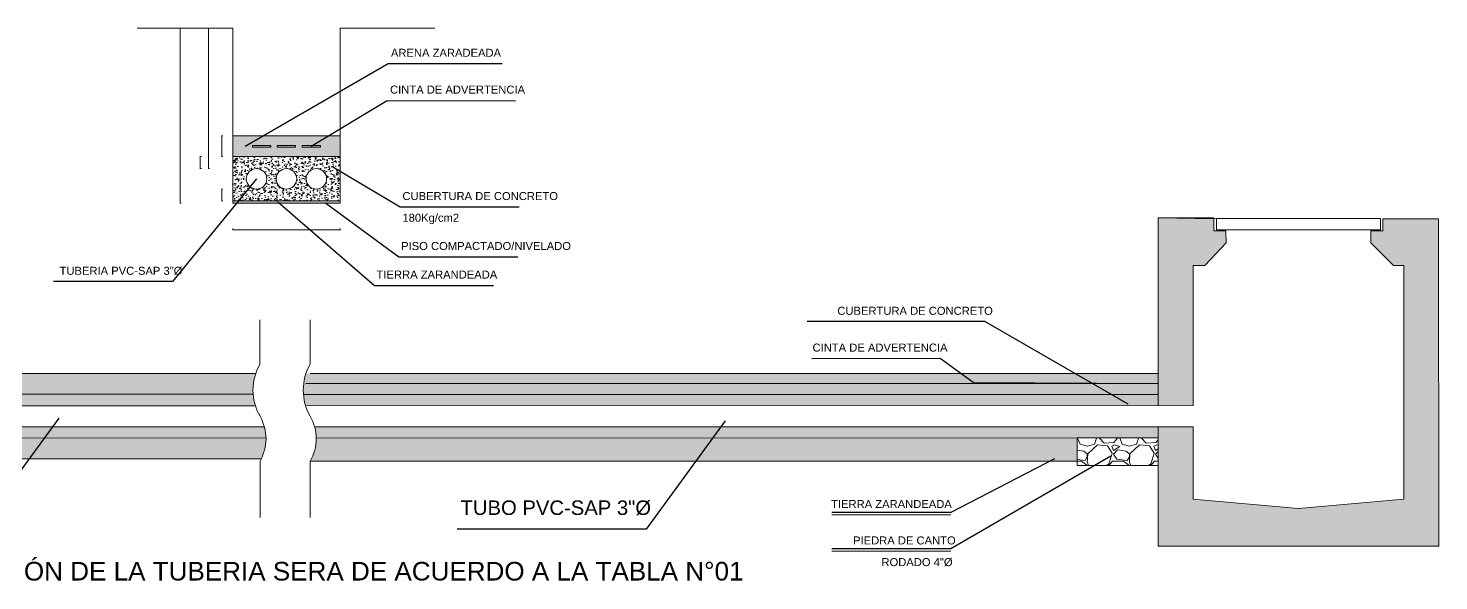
# Model space of a CAD drawing. Header units: inches. Extents: x 1693 to 10990, y 1878 to 5055.
# Drawn here: x 6564 to 7159, y 3204 to 3438 of the extents above; entities that cross this region are included whole.
import ezdxf

# ---------------------------------------------------------------- set-up
doc = ezdxf.new("R2010")
doc.units = ezdxf.units.IN
doc.header["$PDMODE"] = 1
doc.layers.add('.', color=7, linetype='Continuous', lineweight=0)
doc.layers.add('CANALES', color=104, linetype='Continuous', lineweight=15)
doc.styles.get("Standard").update_dxf_attribs({"font": 'arial.ttf'})
doc.styles.add('TITULO', font='swissl.ttf')
doc.dimstyles.new('Cota 100', dxfattribs={"dimtxt": 0.12, "dimasz": 0.1, "dimexe": 0.125, "dimexo": 0.0625, "dimgap": 0.001, "dimtad": 0, "dimzin": 4, "dimdsep": 46, "dimtxsty": 'Standard', "dimblk": 'OBLIQUE', "dimcen": 0.09, "dimdle": 0.125, "dimclrd": 256, "dimclre": 256, "dimclrt": 3, "dimadec": 0, "dimazin": 1, "dimtfac": 1, "dimtmove": 2, "dimatfit": 3, "dimfxl": 0.5, "dimfxlon": 1, "dimtolj": 1, "dimtzin": 0, "dimlwd": -1, "dimlwe": -1, "dimarcsym": 0})
doc.dimstyles.get("Standard").update_dxf_attribs({"dimtxt": 0.18, "dimasz": 0.18, "dimexe": 0.18, "dimexo": 0.0625, "dimgap": 0.09, "dimtad": 0, "dimtih": 1, "dimtoh": 1, "dimdec": 4, "dimzin": 0, "dimdsep": 46, "dimtxsty": 'Standard', "dimcen": 0.09, "dimadec": 0, "dimazin": 0, "dimtfac": 1, "dimtdec": 4, "dimtofl": 0, "dimtmove": 0, "dimatfit": 3, "dimfxl": 1, "dimtolj": 1, "dimtzin": 0, "dimarcsym": 0})
pattern_1 = [(50, (-144447.926, -126008.248), (4.77477813, -0.41773876), [0.49927101, -5.49198109]), (355, (-144447.926, -126008.248), (-0.92367551, 5.00730413), [0.39941681, -4.39360018]), (100.4514447, (-144447.528, -126008.283), (3.8511026, 4.58956517), [0.42431507, -4.6674696]), (46.1842, (-144447.926, -126006.9166), (7.104562, -1.10186433), [0.7489065, -8.23797163]), (96.6355576, (-144447.334, -126007.0085), (6.22199482, 6.48465568), [0.63647286, -7.00121073]), (351.184151, (-144447.926, -126006.917), (6.22199482, 6.48465568), [0.59912435, -6.59037028]), (21, (-144447.2602, -126007.2495), (3.97357848, -2.680212525), [0.49927101, -5.49198109]), (326, (-144447.26, -126007.2495), (1.61973549, 4.82728145), [0.39941681, -4.39358487]), (71.451445, (-144446.929, -126007.473), (5.59331395, 2.14706895), [0.42431507, -4.66746156]), (37.5, (-144447.926, -126008.248), (0.08094751, 2.216056667), [0, -4.340329298, 0, -4.46015434, 0, -4.41022724]), (7.5, (-144447.926, -126008.248), (1.75123991, 2.625577774), [0, -2.542953668, 0, -4.240475096, 0, -1.68087906]), (327.5, (-144449.4104, -126008.248), (3.553619588, -0.150141511), [0, -1.664236694, 0, -5.192418485, 0, -6.889939913]), (317.5, (-144450.076, -126008.248), (3.88223652, 0.666388967), [0, -2.1635077, 0, -3.44829843, 0, -4.89285588])]

# ---------------------------------------------------------------- blocks, each defined once
blk = doc.blocks.new('*D123')
at = {"layer": 'CANALES', "transparency": 16777216}
for p, q in [((6640.68, 3437.53), (6640.06, 3437.53)), ((6640.18, 3437.48), (6640.18, 3408)), ((6640.18, 3378.35), (6640.18, 3407.83)), ((6640.68, 3378.3), (6640.06, 3378.3))]:
    blk.add_line(p, q, dxfattribs=at)
for points in [[(6640.18, 3437.48), (6640.19, 3437.48), (6640.18, 3437.53)], [(6640.18, 3378.35), (6640.19, 3378.35), (6640.18, 3378.3)]]:
    blk.add_solid(points, dxfattribs=at)
at = {"layer": 'Defpoints', "color": 0, "transparency": 16777216}
for p in [(6640.18, 3437.53), (6650.49, 3437.53), (6660.5, 3378.3)]:
    blk.add_point(p, dxfattribs=at)
at = {"layer": 'CANALES', "color": 3, "transparency": 16777216, "insert": (6640.18, 3407.91), "char_height": 0.05, "attachment_point": 5, "rotation": 90}
blk.add_mtext('\\A1;59.23', dxfattribs=at)
blk = doc.blocks.new('*D124')
at = {"layer": 'CANALES', "transparency": 16777216}
for p, q in [((6650.49, 3353.01), (6650.49, 3352.38)), ((6650.54, 3352.51), (6673.03, 3352.51)), ((6695.68, 3352.51), (6673.2, 3352.51)), ((6695.73, 3353.01), (6695.73, 3352.38))]:
    blk.add_line(p, q, dxfattribs=at)
for points in [[(6650.54, 3352.52), (6650.54, 3352.5), (6650.49, 3352.51)], [(6695.68, 3352.52), (6695.68, 3352.5), (6695.73, 3352.51)]]:
    blk.add_solid(points, dxfattribs=at)
at = {"layer": 'Defpoints', "color": 0, "transparency": 16777216}
for p in [(6650.49, 3363.71), (6695.73, 3363.71), (6695.73, 3352.51)]:
    blk.add_point(p, dxfattribs=at)
at = {"layer": 'CANALES', "color": 3, "transparency": 16777216, "insert": (6673.11, 3352.51), "char_height": 0.05, "attachment_point": 5}
blk.add_mtext('\\A1;45.24', dxfattribs=at)
blk = doc.blocks.new('*D125')
at = {"layer": 'CANALES', "transparency": 16777216}
for p, q in [((6628.72, 3437.53), (6628.1, 3437.53)), ((6628.22, 3437.48), (6628.22, 3400.71)), ((6628.22, 3363.76), (6628.22, 3400.54)), ((6628.72, 3363.71), (6628.1, 3363.71))]:
    blk.add_line(p, q, dxfattribs=at)
for points in [[(6628.21, 3437.48), (6628.23, 3437.48), (6628.22, 3437.53)], [(6628.21, 3363.76), (6628.23, 3363.76), (6628.22, 3363.71)]]:
    blk.add_solid(points, dxfattribs=at)
at = {"layer": 'Defpoints', "color": 0, "transparency": 16777216}
for p in [(6628.22, 3437.53), (6650.49, 3437.53), (6650.49, 3363.71)]:
    blk.add_point(p, dxfattribs=at)
at = {"layer": 'CANALES', "color": 3, "transparency": 16777216, "insert": (6628.22, 3400.62), "char_height": 0.05, "attachment_point": 5, "rotation": 90}
blk.add_mtext('\\A1;73.82', dxfattribs=at)
blk = doc.blocks.new('*D126')
at = {"layer": 'CANALES', "transparency": 16777216}
for p, q in [((6646.33, 3392.13), (6645.71, 3392.13)), ((6645.83, 3392.08), (6645.83, 3386.85)), ((6646.33, 3383.36), (6645.71, 3383.36)), ((6645.83, 3383.41), (6645.83, 3386.72))]:
    blk.add_line(p, q, dxfattribs=at)
for points in [[(6645.82, 3392.08), (6645.84, 3392.08), (6645.83, 3392.13)], [(6645.82, 3383.41), (6645.84, 3383.41), (6645.83, 3383.36)]]:
    blk.add_solid(points, dxfattribs=at)
at = {"layer": 'Defpoints', "color": 0, "transparency": 16777216}
for p in [(6645.83, 3392.13), (6650.49, 3392.13), (6650.49, 3383.36)]:
    blk.add_point(p, dxfattribs=at)
at = {"layer": 'CANALES', "color": 3, "transparency": 16777216, "insert": (6645.83, 3386.79), "char_height": 0.05, "attachment_point": 5, "rotation": 90}
blk.add_mtext('\\A1;8.77', dxfattribs=at)
blk = doc.blocks.new('*D127')
at = {"layer": 'CANALES', "transparency": 16777216}
for p, q in [((6646.33, 3369.64), (6645.71, 3369.64)), ((6645.83, 3369.59), (6645.83, 3367.2)), ((6646.33, 3364.7), (6645.71, 3364.7)), ((6645.83, 3364.75), (6645.83, 3367.07))]:
    blk.add_line(p, q, dxfattribs=at)
for points in [[(6645.82, 3369.59), (6645.84, 3369.59), (6645.83, 3369.64)], [(6645.82, 3364.75), (6645.84, 3364.75), (6645.83, 3364.7)]]:
    blk.add_solid(points, dxfattribs=at)
at = {"layer": 'Defpoints', "color": 0, "transparency": 16777216}
for p in [(6645.83, 3369.64), (6660.5, 3369.64), (6650.49, 3364.7)]:
    blk.add_point(p, dxfattribs=at)
at = {"layer": 'CANALES', "color": 3, "transparency": 16777216, "insert": (6645.83, 3367.14), "char_height": 0.05, "attachment_point": 5, "rotation": 90}
blk.add_mtext('\\A1;4.94', dxfattribs=at)
blk = doc.blocks.new('*D128')
at = {"layer": 'CANALES', "transparency": 16777216}
for p, q in [((6637.25, 3383.36), (6636.62, 3383.36)), ((6636.75, 3378.35), (6636.75, 3383.31)), ((6637.25, 3378.3), (6636.62, 3378.3))]:
    blk.add_line(p, q, dxfattribs=at)
for points in [[(6636.74, 3383.31), (6636.76, 3383.31), (6636.75, 3383.36)], [(6636.74, 3378.35), (6636.76, 3378.35), (6636.75, 3378.3)]]:
    blk.add_solid(points, dxfattribs=at)
at = {"layer": 'Defpoints', "color": 0, "transparency": 16777216}
for p in [(6636.75, 3383.36), (6650.49, 3383.36), (6660.5, 3378.3)]:
    blk.add_point(p, dxfattribs=at)
at = {"layer": 'CANALES', "color": 3, "transparency": 16777216, "insert": (6636.75, 3373.06), "char_height": 0.05, "attachment_point": 5, "rotation": 90}
blk.add_mtext('\\A1;5.06', dxfattribs=at)

msp = doc.modelspace()

# ---------------------------------------------------------------- hatches: boundary and pattern name
at = {"layer": '.', "true_color": 0x636466}
h = msp.add_hatch(dxfattribs=at)
h.set_pattern_fill('AR-SAND', color=251, scale=0.009871)
h.set_pattern_definition([(37.5, (-302550.99995, -139795.5143), (-0.01579447955, 0.48311726087), [0, -0.38111333705, 0, -0.4262451796, 0, -0.4074402452]), (7.5, (-302550.99995, -139795.5143), (0.4437404645, 0.7076036214), [0, -0.20560061604, 0, -0.34350346827, 0, -0.13163454076]), (327.5, (-302551.30835, -139795.5143), (0.7808167784, 0.00141869625), [0, -0.1253662293, 0, -0.45131842546, 0, -0.5892212777]), (317.5, (-302551.30835, -139795.5143), (0.7537338055, 0.2200614855), [0, -0.06268311465, 0, -0.29586430113, 0, -0.3384888191])])
h.paths.add_polyline_path([(6650.491, 3383.544), (6673.113, 3383.363), (6695.731, 3383.363), (6695.729, 3392.134), (6650.491, 3392.134)])
h.paths.add_polyline_path([(6658.75, 3388.072), (6666.48, 3388.072), (6666.48, 3387.385), (6658.75, 3387.385)], flags=16)
h.paths.add_polyline_path([(6669.247, 3388.072), (6676.978, 3388.072), (6676.978, 3387.385), (6669.247, 3387.385)], flags=16)
h.paths.add_polyline_path([(6679.745, 3388.072), (6687.475, 3388.072), (6687.475, 3387.385), (6679.745, 3387.385)], flags=16)
h.paths.add_polyline_path([(6650.491, 3363.713), (6695.734, 3363.713), (6695.734, 3364.7), (6650.491, 3364.7)])
at = {"layer": 'CANALES'}
h = msp.add_hatch(color=1, dxfattribs=at)
h.dxf.hatch_style = 1
h.paths.add_polyline_path([(6666.48, 3388.072), (6658.75, 3388.072), (6658.75, 3387.385), (6666.48, 3387.385)])
h.paths.add_polyline_path([(6676.978, 3388.072), (6669.247, 3388.072), (6669.247, 3387.385), (6676.978, 3387.385)])
h.paths.add_polyline_path([(6687.475, 3388.072), (6679.745, 3388.072), (6679.745, 3387.385), (6687.475, 3387.385)])
at = {"layer": 'CANALES', "true_color": 0x636466}
h = msp.add_hatch(dxfattribs=at)
h.set_pattern_fill('AR-CONC', color=251, scale=0.019743)
h.set_pattern_definition([(50, (-302551, -139795.5143), (3.596819683, -0.314680796), [0.376098688, -4.137085567]), (355, (-302551, -139795.5143), (-0.695800764, 3.771980515), [0.30087895, -3.309679986]), (100.4514447, (-302550.7002, -139795.5405), (2.90101891, 3.457299565), [0.3196347, -3.515984636]), (46.1842, (-302551, -139794.5114), (5.35183578, -0.830029626), [0.56414803, -6.20562835]), (96.6355576, (-302550.554, -139794.5805), (4.68700175, 4.884863035), [0.47945225, -5.27398172]), (351.1841512, (-302551, -139794.5114), (4.68700175, 4.88486303), [0.451317775, -4.96449739]), (21, (-302550.4985, -139794.762), (2.993279455, -2.018992486), [0.376098688, -4.137085567]), (326, (-302550.4985, -139794.762), (1.220139725, 3.636370204), [0.30087895, -3.309668453]), (71.451445, (-302550.249, -139794.9304), (4.213419174, 1.617377737), [0.3196347, -3.515978575]), (37.5, (-302551, -139795.5143), (0.0609774084, 1.6693458884), [0, -3.26955126, 0, -3.359814945, 0, -3.322205076]), (7.5, (-302551, -139795.5143), (1.319201438, 1.977836364), [0, -1.915595984, 0, -3.194331522, 0, -1.266198916]), (327.5, (-302552.1182, -139795.5143), (2.676926243, -0.11310095), [0, -1.253662293, 0, -3.911426354, 0, -5.190161893]), (317.5, (-302552.6197, -139795.5143), (2.924471956, 0.501987922), [0, -1.62976098, 0, -2.597588271, 0, -3.685767141])])
h.paths.add_polyline_path([(6650.467, 3383.544), (6650.491, 3364.7), (6673.113, 3364.7), (6695.734, 3364.7), (6695.734, 3383.363), (6673.113, 3383.363)])
edge = h.paths.add_edge_path(flags=16)
edge.add_arc((6660.499, 3373.968), 4.332, 0, 360)
edge = h.paths.add_edge_path(flags=16)
edge.add_arc((6673.113, 3373.968), 4.332, 0, 360)
edge = h.paths.add_edge_path(flags=16)
edge.add_arc((6685.726, 3373.968), 4.332, 0, 360)
h = msp.add_hatch(dxfattribs=at)
h.set_pattern_fill('AR-SAND', color=251, scale=0.493568)
h.set_pattern_definition([(37.5, (-301262.451, -140718.51), (-0.789724, 24.155863), [0, -19.0556669, 0, -21.312259, 0, -20.3720123]), (7.5, (-301262.45, -140718.51), (22.1870232, 35.380181), [0, -10.2800308, 0, -17.1751734, 0, -6.581727]), (327.5, (-301277.871, -140718.51), (39.0408389, 0.0709348), [0, -6.2683115, 0, -22.5659213, 0, -29.4610639]), (317.5, (-301277.87, -140718.51), (37.6866903, 11.0030743), [0, -3.1341557, 0, -14.793215, 0, -16.924441])])
h.paths.add_polyline_path([(6650.491, 3380.261), (6650.491, 3367.675), (6673.113, 3367.675), (6695.734, 3367.675), (6695.734, 3380.261), (6673.113, 3380.261)])
h.paths.add_polyline_path([(6666.947, 3373.968, -1), (6658.282, 3373.968, -1)], flags=16)
h.paths.add_polyline_path([(6677.445, 3373.968, -1), (6668.78, 3373.968, -1)], flags=16)
h.paths.add_polyline_path([(6687.786, 3373.968, -1), (6679.122, 3373.968, -1)], flags=16)
h = msp.add_hatch(dxfattribs=at)
h.set_pattern_fill('AR-CONC', color=251, scale=0.039485)
h.set_pattern_definition([(50, (-302522.1396, -140841.786), (7.19363937, -0.62936159), [0.75219738, -8.27417113]), (355, (-302522.1396, -140841.786), (-1.39160153, 7.54396103), [0.6017579, -6.61935997]), (100.4514447, (-302521.54, -140841.8385), (5.80203782, 6.91459913), [0.6392694, -7.03196927]), (46.1842, (-302522.14, -140839.78), (10.70367156, -1.66005925), [1.12829606, -12.4112567]), (96.6355576, (-302521.248, -140839.918), (9.3740035, 9.76972607), [0.9589045, -10.54796343]), (351.184151, (-302522.14, -140839.78), (9.3740035, 9.76972607), [0.90263555, -9.92899477]), (21, (-302521.1367, -140840.2816), (5.98655891, -4.03798497), [0.75219738, -8.27417113]), (326, (-302521.137, -140840.2816), (2.44027945, 7.2727404), [0.6017579, -6.6193369]), (71.451445, (-302520.638, -140840.618), (8.42683835, 3.23475547), [0.6392694, -7.03195715]), (37.5, (-302522.1396, -140841.786), (0.121954817, 3.338691777), [0, -6.53910252, 0, -6.71962989, 0, -6.644410153]), (7.5, (-302522.1396, -140841.786), (2.638402876, 3.95567273), [0, -3.831191967, 0, -6.388663045, 0, -2.53239783]), (327.5, (-302524.376, -140841.786), (5.353852486, -0.2262019), [0, -2.507324586, 0, -7.82285271, 0, -10.380323786]), (317.5, (-302525.379, -140841.786), (5.84894391, 1.003975844), [0, -3.25952196, 0, -5.19517654, 0, -7.37153428])])
h.paths.add_polyline_path([(7040.946, 3278.378), (7055.753, 3278.378), (7055.753, 3337.469), (7060.673, 3337.469), (7069.621, 3346.958), (7069.574, 3352.055), (7064.477, 3352.055), (7064.477, 3357.152), (7040.946, 3357.501)])
h.paths.add_polyline_path([(7055.753, 3269.356), (7040.946, 3269.356), (7040.946, 3219.012), (7159.402, 3219.012), (7159.34, 3357.152), (7135.833, 3357.152), (7135.833, 3352.055), (7130.736, 3352.055), (7130.736, 3346.958), (7140.285, 3337.469), (7144.595, 3337.469), (7144.595, 3238.755), (7100.134, 3234.879), (7055.753, 3238.755)])
at = {"layer": 'CANALES', "true_color": 0x636466, "transparency": 33554687}
h = msp.add_hatch(dxfattribs=at)
h.set_pattern_fill('AR-SAND', color=251, scale=0.026208)
h.set_pattern_definition([(37.5, (-144447.9255, -126012.2433), (-0.041934343, 1.2826763276), [0, -1.01185591, 0, -1.131680952, 0, -1.081753851]), (7.5, (-144447.9255, -126012.2433), (1.178130933, 1.878687615), [0, -0.5458696356, 0, -0.912001708, 0, -0.3494897057]), (327.5, (-144448.7443, -126012.2433), (2.0730685467, 0.0037666385), [0, -0.332847339, 0, -1.1982504196, 0, -1.564382492]), (317.5, (-144448.7443, -126012.2433), (2.001163254, 0.584263244), [0, -0.1664236694, 0, -0.7855197195, 0, -0.8986878147])])
h.paths.add_polyline_path([(6331.28, 3287.222), (6304.202, 3287.082), (6304.202, 3283.084), (6323.919, 3282.976)])
h.paths.add_polyline_path([(6339.309, 3291.855), (6304.202, 3291.855), (6304.202, 3287.693), (6332.349, 3287.84)])
edge = h.paths.add_edge_path()
edge.add_arc((6681.067, 3284.818), 22.071, 161.407988, 172.514343)
edge.add_line((6659.184, 3287.693), (6332.349, 3287.84))
edge.add_line((6332.349, 3287.84), (6339.309, 3291.855))
edge.add_line((6339.309, 3291.855), (6660.148, 3291.855))
edge = h.paths.add_edge_path()
edge.add_arc((6681.072, 3284.818), 22.076, 173.686786, 184.50474)
edge.add_line((6659.064, 3283.084), (6330.41, 3282.976))
edge.add_line((6330.41, 3282.976), (6323.919, 3282.976))
edge.add_line((6323.919, 3282.976), (6331.28, 3287.222))
edge.add_line((6331.28, 3287.222), (6659.13, 3287.245))
edge = h.paths.add_edge_path()
edge.add_arc((6666.906, 3264.267), 18.768, 330.015069, 360.470276)
edge.add_line((6685.673, 3264.421), (7006.783, 3264.421))
edge.add_line((7006.783, 3264.421), (7006.79, 3254.887))
edge.add_line((7006.79, 3254.887), (6683.162, 3254.887))
edge = h.paths.add_edge_path()
edge.add_arc((6652.301, 3263.382), 12.23, 322.13137, 364.872799)
edge.add_line((6664.487, 3264.421), (6348.286, 3264.914))
edge.add_line((6348.286, 3264.914), (6338.338, 3264.421))
edge.add_line((6338.338, 3264.421), (6338.338, 3255.874))
edge.add_line((6338.338, 3255.874), (6661.955, 3255.874))
edge = h.paths.add_edge_path()
edge.add_arc((6686.848, 3286.407), 7.388, 207.086857, 207.670106)
edge.add_line((6680.305, 3282.976), (7040.946, 3282.976))
edge.add_line((7040.946, 3282.976), (7040.907, 3287.082))
edge.add_line((7040.907, 3287.082), (6680.323, 3287.153))
edge.add_arc((6702.27, 3284.816), 22.071, 173.922154, 184.608113)
edge = h.paths.add_edge_path()
edge.add_arc((6702.27, 3284.816), 22.071, 161.403012, 172.315325)
edge.add_line((6680.397, 3287.767), (7040.91, 3287.693))
edge.add_line((7040.91, 3287.693), (7040.907, 3291.855))
edge.add_line((7040.907, 3291.855), (6681.351, 3291.855))
at = {"layer": 'CANALES', "transparency": 33554687}
h = msp.add_hatch(color=1, dxfattribs=at)
h.dxf.hatch_style = 1
h.paths.add_polyline_path([(7011.695, 3287.774), (7040.946, 3287.693), (7040.946, 3287.108), (7012.765, 3287.157)])
edge = h.paths.add_edge_path()
edge.add_arc((6681.067, 3284.818), 22.071, 172.514417, 173.753975)
edge.add_line((6659.127, 3287.219), (6304.192, 3287.108))
edge.add_line((6304.192, 3287.108), (6304.192, 3287.693))
edge.add_line((6304.192, 3287.693), (6659.184, 3287.693))
edge = h.paths.add_edge_path()
edge.add_arc((6702.27, 3284.816), 22.071, 172.396858, 173.971222)
edge.add_line((6680.321, 3287.134), (7012.765, 3287.157))
edge.add_line((7012.765, 3287.157), (7011.695, 3287.774))
edge.add_line((7011.695, 3287.774), (6680.393, 3287.736))
at = {"layer": 'CANALES', "true_color": 0x636466, "transparency": 33554687}
h = msp.add_hatch(dxfattribs=at)
h.set_pattern_fill('AR-CONC', color=251, scale=0.026208)
h.set_pattern_definition(pattern_1)
edge = h.paths.add_edge_path()
edge.add_arc((6702.27, 3284.816), 22.071, 184.782057, 197.352109)
edge.add_line((6681.203, 3278.233), (7040.906, 3278.378))
edge.add_line((7040.906, 3278.378), (7040.946, 3282.976))
edge.add_line((7040.946, 3282.976), (6680.276, 3282.976))
edge = h.paths.add_edge_path()
edge.add_arc((6681.067, 3284.818), 22.071, 184.786791, 197.380206)
edge.add_line((6660.004, 3278.225), (6304.198, 3278.082))
edge.add_line((6304.198, 3278.082), (6304.198, 3282.976))
edge.add_line((6304.198, 3282.976), (6659.073, 3282.976))
h = msp.add_hatch(dxfattribs=at)
h.set_pattern_fill('AR-CONC', color=251, scale=0.026208)
h.set_pattern_definition(pattern_1)
edge = h.paths.add_edge_path()
edge.add_arc((6668.186, 3264.6), 17.481, 359.410615, 375.786799)
edge.add_line((6685.008, 3269.356), (7040.946, 3269.356))
edge.add_line((7040.946, 3269.356), (7040.946, 3264.421))
edge.add_line((7040.946, 3264.421), (6685.666, 3264.421))
edge = h.paths.add_edge_path()
edge.add_arc((6645.601, 3264.333), 18.886, 0.983795, 15.426092)
edge.add_line((6663.807, 3269.356), (6304.202, 3269.356))
edge.add_line((6304.202, 3269.356), (6304.202, 3264.421))
edge.add_line((6304.202, 3264.421), (6664.484, 3264.657))
h = msp.add_hatch(dxfattribs=at)
h.set_pattern_fill('GRAVEL', color=251, scale=0.698892)
h.set_pattern_definition([(228.0127875, (-144435.1052, -125986.8383), (-142.014864556, -159.7667226026), [2.388264, -236.4385606]), (184.969741, (-144436.7028, -125988.6135), (213.0222967323, 17.7518590793), [4.098336, -405.7351324]), (132.5104471, (-144440.7858, -125988.9686), (177.5185807555, -195.2704386804), [2.8897895, -286.0895233]), (267.273689, (-144447.709, -125993.4065), (17.7518581052, 355.037161359), [3.7321151, -369.4793282]), (292.8336542, (-144447.8865, -125997.1344), (-88.7592903477, 213.0222968135), [3.6596343, -362.304295]), (357.273689, (-144446.4664, -126000.5073), (-355.037161359, 17.7518581052), [3.7321151, -369.4793282]), (37.69424047, (-144442.7385, -126000.6848), (-230.7741548744, -177.5185806938), [4.9355313, -488.6172048]), (72.25532837, (-144438.83306, -125997.667), (124.2630065098, 390.5408774865), [4.6596497, -461.305491]), (121.4295656, (-144437.4129, -125993.229), (-142.0148645646, 230.7741548723), [3.7447545, -370.7311017]), (175.2363583, (-144439.3656, -125990.0337), (195.270438746, -17.751858099), [4.2752155, -209.4854624]), (222.3974378, (-144443.62606, -125989.67864), (-213.0222968098, -195.270438756), [5.5287807, -547.3496968]), (138.8140748, (-144430.1347, -125993.584), (-124.263006469, 106.511148417), [1.8870403, -186.8177994]), (171.4692344, (-144431.5548, -125992.3414), (230.774154891, -35.503716096), [3.5900825, -355.419029]), (225, (-144435.105, -125991.809), (-2e-15, -17.7518581), [2.5104855, -22.5944329]), (203.1985905, (-144436.3478, -125989.6786), (88.759290343, 35.50371613), [1.351946, -133.8421772]), (291.8014095, (-144437.5904, -125990.2112), (-17.75185807, 53.255574203), [1.9119284, -93.684753]), (30.9637565, (-144436.8804, -125991.9864), (53.255574205, 35.503716134), [3.1053148, -100.4049157]), (161.5650512, (-144434.2176, -125990.3887), (35.50371614, -17.75185807), [2.2454503, -53.8908539]), (16.38954033, (-144447.8865, -125990.2112), (177.5185806805, 53.255574204), [3.1456292, -311.4180972]), (70.34617594, (-144444.8687, -125989.3236), (-71.007432279, -195.270438746), [2.639009, -261.2613335]), (293.1985905, (-144434.2176, -125986.8383), (-35.50371613, 88.759290343), [2.7038743, -132.490249]), (343.61045967, (-144433.1525, -125989.3236), (-177.518580684, 53.2555741917), [3.1456292, -311.4180972]), (339.4439548, (-144447.8865, -126001.2173), (-88.75929034, 35.503716136), [3.0334375, -148.6385043]), (294.7751406, (-144445.0462, -126002.2825), (-88.759290446, 195.2704387005), [2.5416755, -251.6262518]), (66.8014095, (-144434.04, -126004.5902), (35.50371613, 88.759290342), [2.7038743, -132.490249]), (17.35402464, (-144432.975, -126002.1049), (-230.77415488, -71.007432287), [2.9757617, -294.5996046]), (69.4439548, (-144442.7385, -126004.5902), (-35.503716137, -88.75929034), [1.5167188, -150.155223]), (101.3099325, (-144435.105, -126004.5902), (-17.75185807, 71.00743227), [0.9051672, -89.6119034]), (165.9637565, (-144435.2827, -126003.7026), (53.2555742, -17.75185807), [3.6596343, -69.5331516]), (186.00900596, (-144438.8331, -126002.815), (177.5185806796, 17.7518580773), [3.3914925, -335.7572797]), (303.6900675, (-144436.8804, -125993.584), (-17.75185807, 35.50371613), [2.5602085, -61.445026]), (353.1572266, (-144435.4602, -125995.7143), (301.7815871587, -35.5037161203), [4.4698114, -442.5105537]), (60.9453959, (-144431.0222, -125996.2468), (-71.007432274, -124.263006475), [1.8276603, -180.9389047]), (90, (-144430.135, -125994.65), (-17.751858, 17.751858), [1.0651115, -16.6867466]), (120.25643716, (-144439.1881, -126002.2825), (71.0074322635, -124.263006481), [2.4661591, -244.1505348]), (48.0127875, (-144440.4307, -126000.1522), (142.014864556, 159.766722602), [4.776528, -234.0502966]), (0, (-144437.235, -125996.602), (17.751858, 17.751858), [4.6154831, -13.136375]), (325.3048465, (-144432.6199, -125996.6019), (177.518580748, -124.26300638), [2.8068173, -277.8747037]), (254.0546041, (-144430.3122, -125998.1995), (-17.751858067, -71.007432273), [2.584706, -126.6507714]), (207.64597536, (-144431.02224, -126000.6848), (-337.2853033054, -177.518580657), [4.2083442, -416.6267746]), (175.42607874, (-144434.7501, -126002.6375), (-230.7741548847, 17.751858068), [4.4521483, -440.7621871])])
h.paths.add_polyline_path([(7006.822, 3264.758), (7006.822, 3253.006), (7040.946, 3253.006), (7040.946, 3264.758)])

# ---------------------------------------------------------------- linework, layer by layer
at = {"layer": 'CANALES', "color": 7}
for p, q in [((6764.121, 3422.58), (6716.054, 3422.58)), ((6769.793, 3406.839), (6715.681, 3407.054)), ((6771.367, 3362.142), (6721.164, 3362.142)), ((6770.809, 3341.067), (6720.606, 3341.067)), ((6574.858, 3330.61), (6625.061, 3330.61)), ((6760.446, 3329.006), (6710.242, 3329.006)), ((6919.815, 3313.729), (6967.882, 3313.729)), ((6894.81, 3297.988), (6948.922, 3298.203)), ((6903.251, 3232.198), (6953.455, 3232.198)), ((6903.251, 3216.839), (6953.455, 3216.839))]:
    msp.add_line(p, q, dxfattribs=at)
at = {"layer": 'CANALES', "color": 0}
for p, q in [((6650.491, 3386.554), (6650.491, 3392.134)), ((6650.491, 3392.134), (6673.113, 3392.134)), ((6695.734, 3392.134), (6673.113, 3392.134)), ((6695.734, 3386.554), (6695.734, 3390.749)), ((6650.491, 3373.968), (6650.491, 3386.554)), ((6650.491, 3386.554), (6650.491, 3364.7)), ((6650.491, 3383.544), (6673.113, 3383.363)), ((6695.734, 3383.363), (6673.113, 3383.363)), ((6695.734, 3373.968), (6695.734, 3386.554)), ((6695.734, 3386.554), (6695.734, 3363.713)), ((6650.491, 3364.7), (6673.113, 3364.7)), ((6695.735, 3364.7), (6673.113, 3364.7)), ((6382.104, 3283.084), (6659.102, 3283.084)), ((6680.298, 3282.976), (7040.9, 3282.976)), ((6660.012, 3278.2), (6304.198, 3278.04)), ((7055.691, 3278.378), (6681.211, 3278.21)), ((6663.807, 3269.356), (6382.149, 3269.356)), ((7055.691, 3269.356), (6685.008, 3269.356)), ((6664.484, 3264.657), (6304.208, 3264.421)), ((7040.946, 3264.758), (6685.686, 3264.592)), ((6824.847, 3226.15), (6749.754, 3226.15))]:
    msp.add_line(p, q, dxfattribs=at)
at = {"layer": 'CANALES', "color": 5}
for p, q in [((6695.735, 3364.7), (6695.729, 3392.134)), ((7040.946, 3357.501), (7065.593, 3357.211))]:
    msp.add_line(p, q, dxfattribs=at)
at = {"layer": 'CANALES', "color": 5, "ltscale": 0.3}
for p, q in [((7040.946, 3278.378), (7040.946, 3352.851)), ((7055.753, 3337.469), (7055.753, 3278.378)), ((7040.946, 3219.012), (7040.946, 3269.356)), ((7055.691, 3269.356), (7055.753, 3238.755))]:
    msp.add_line(p, q, dxfattribs=at)
at = {"layer": 'CANALES', "color": 7, "true_color": 0xffffff}
for p, q in [((6660.148, 3291.855), (6304.202, 3291.855)), ((6962.966, 3291.855), (6683.162, 3291.855)), ((6962.96, 3291.855), (7040.907, 3291.855)), ((7040.946, 3287.693), (6681.297, 3287.693)), ((6962.96, 3288.098), (7040.91, 3287.693)), ((6953.455, 3217.826), (7020.954, 3256.992)), ((6338.325, 3255.874), (6662.487, 3255.874)), ((6683.155, 3254.887), (6962.959, 3254.887)), ((7006.783, 3254.887), (6962.959, 3254.887))]:
    msp.add_line(p, q, dxfattribs=at)
at = {"layer": 'CANALES', "color": 5}
for points in [[(6610.054, 3437.528), (6650.491, 3437.528), (6650.491, 3363.713), (6695.734, 3363.713), (6695.734, 3437.528), (6735.688, 3437.528)], [(7040.946, 3357.501), (7064.477, 3357.152), (7064.477, 3352.055), (7069.574, 3352.055), (7069.621, 3346.958), (7060.673, 3337.469), (7055.753, 3337.469), (7055.753, 3311.431)], [(7040.946, 3278.378), (7040.946, 3357.501), (7064.477, 3357.501)], [(7055.753, 3244.151), (7055.753, 3238.755), (7100.134, 3234.879), (7144.595, 3238.755), (7144.595, 3337.469), (7140.285, 3337.469), (7130.736, 3346.958), (7130.736, 3352.055), (7135.833, 3352.055), (7135.833, 3357.152), (7159.34, 3357.152), (7159.402, 3219.012), (7040.946, 3219.012), (7040.946, 3269.356)]]:
    msp.add_lwpolyline(points, dxfattribs=at)
at = {"layer": 'CANALES', "color": 0}
for points in [[(6650.491, 3392.134), (6695.734, 3392.134), (6695.734, 3383.363), (6650.491, 3383.363)], [(6666.48, 3387.385), (6658.75, 3387.385), (6658.75, 3388.072), (6666.48, 3388.072)], [(6669.247, 3387.385), (6676.978, 3387.385), (6676.978, 3388.072), (6669.247, 3388.072)], [(6679.745, 3387.385), (6687.475, 3387.385), (6687.475, 3388.072), (6679.745, 3388.072)], [(6650.491, 3364.7), (6695.734, 3364.7), (6695.734, 3363.713), (6650.491, 3363.713)]]:
    msp.add_lwpolyline(points, close=True, dxfattribs=at)
at = {"layer": 'CANALES', "color": 3}
msp.add_lwpolyline([(7065.593, 3352.516), (7065.593, 3357.211), (7134.764, 3357.211), (7134.764, 3352.516)], close=True, dxfattribs=at)
at = {"layer": 'CANALES', "color": 5}
for points in [[(6661.951, 3314.419), (6661.951, 3295.85, 0.2679492), (6661.955, 3273.779, -0.2680454), (6661.955, 3254.887), (6661.955, 3231.043)], [(6683.157, 3314.419), (6683.155, 3295.85, 0.2679492), (6683.157, 3273.779, -0.2680454), (6683.155, 3254.887), (6683.153, 3231.043)]]:
    msp.add_lwpolyline(points, format="xyb", dxfattribs=at)
at = {"layer": 'CANALES', "color": 7, "true_color": 0xffffff}
msp.add_lwpolyline([(7040.946, 3264.758), (7006.822, 3264.758), (7006.822, 3253.006), (7040.946, 3253.006)], close=True, dxfattribs=at)
at = {"layer": 'CANALES', "color": 0}
for centre in [(6660.499, 3373.968), (6673.113, 3373.968), (6685.726, 3373.968)]:
    msp.add_circle(centre, 4.332, dxfattribs=at)

# ---------------------------------------------------------------- texts
at = {"layer": 'CANALES', "color": 7, "style": 'TITULO'}
for s, height, p in [('ARENA ZARADEADA', 3.38303, (6717.2, 3425.459)), ('CINTA DE ADVERTENCIA', 3.38303, (6716.827, 3409.933)), ('CUBERTURA DE CONCRETO', 3.38303, (6722.062, 3365.021)), ('180Kg/cm2', 3.383, (6722.062, 3355.868)), ('PISO COMPACTADO/NIVELADO', 3.38303, (6721.504, 3343.946)), ('TUBERIA PVC-SAP 3"%%C', 3.38303, (6577.374, 3333.489)), ('TIERRA ZARANDEADA', 3.38303, (6711.14, 3331.885)), ('CUBERTURA DE CONCRETO ', 3.38303, (6905.568, 3316.608)), ('CINTA DE ADVERTENCIA', 3.38303, (6895.12, 3301.082)), ('TIERRA ZARANDEADA ', 3.38303, (6902.961, 3235.077)), ('PIEDRA DE CANTO', 3.38303, (6912.218, 3219.718)), ('RODADO 4"%%c', 3.38303, (6924.195, 3210.565))]:
    msp.add_text(s, height=height, dxfattribs=at).set_placement(p)
at = {"layer": 'CANALES', "color": 0, "style": 'TITULO'}
msp.add_text('TUBO PVC-SAP 3"%%C', height=6.11622, dxfattribs=at).set_placement((6746.575, 3232.163))
at = {"layer": 'CANALES', "color": 1, "style": 'TITULO'}
msp.add_text('NOTA: LA SELECCIÓN DE LA TUBERIA SERA DE ACUERDO A LA TABLA N°01', height=7.86824, dxfattribs=at).set_placement((6462.152, 3204.494))

# ---------------------------------------------------------------- dimensions: what is measured, and where the dimension line sits
at = {"layer": 'CANALES', "color": 5}
for base, p1, p2, picture, middle in [((6628.2221, 3437.5283), (6650.4909, 3363.7127), (6650.4909, 3437.5283), '*D125', (6628.2221, 3400.6205)), ((6640.185, 3437.528), (6660.499, 3378.3), (6650.491, 3437.528), '*D123', (6640.185, 3407.914))]:
    dim = msp.add_linear_dim(base=base, p1=p1, p2=p2, angle=90, dimstyle='Cota 100', override={"dimtxt": 0.05, "dimasz": 0.05, "dimsah": 1}, dxfattribs=at)
    dim.commit()
    dim.dimension.update_dxf_attribs({"geometry": picture, "text_midpoint": middle})
for base, p1, p2, picture, middle in [((6645.833, 3392.134), (6650.491, 3383.363), (6650.491, 3392.134), '*D126', (6645.833, 3386.787)), ((6636.747, 3383.363), (6660.499, 3378.3), (6650.491, 3383.363), '*D128', (6636.747, 3373.059)), ((6645.8331, 3369.6355), (6650.4909, 3364.6998), (6660.4994, 3369.6355), '*D127', (6645.8331, 3367.1363))]:
    dim = msp.add_linear_dim(base=base, p1=p1, p2=p2, angle=90, dimstyle='Cota 100', override={"dimtxt": 0.05, "dimasz": 0.05, "dimsah": 1}, dxfattribs=at)
    dim.commit()
    dim.dimension.update_dxf_attribs({"geometry": picture, "text_midpoint": middle, "dimtype": 160})
dim = msp.add_linear_dim(base=(6695.734, 3352.509), p1=(6650.491, 3363.713), p2=(6695.734, 3363.713), dimstyle='Cota 100', override={"dimtxt": 0.05, "dimasz": 0.05, "dimsah": 1}, dxfattribs=at)
dim.commit()
dim.dimension.update_dxf_attribs({"geometry": '*D124', "text_midpoint": (6673.113, 3352.509), "dimtype": 160})

# ---------------------------------------------------------------- leaders
at = {"layer": 'CANALES', "color": 7}
for points in [[(6655.673, 3387.746), (6716.054, 3422.58), (6764.121, 3422.58)], [(6683.561, 3387.705), (6715.681, 3407.054), (6769.793, 3406.839)], [(6692.644, 3379.056), (6721.164, 3362.142), (6771.367, 3362.142)], [(6660.499, 3373.968), (6625.061, 3330.61), (6574.858, 3330.61)], [(6669.542, 3364.219), (6710.242, 3329.006), (6760.446, 3329.006)], [(6689.8, 3363.713), (6720.606, 3341.067), (6770.809, 3341.067)], [(7028.263, 3278.895), (6967.882, 3313.729), (6892.789, 3313.729)], [(6962.96, 3288.098), (6948.922, 3298.203), (6894.81, 3297.988)], [(6577.024, 3273.009), (6543.651, 3227.338), (6464.03, 3227.338)], [(6858.22, 3271.821), (6824.847, 3226.15), (6745.226, 3226.15)], [(7020.954, 3256.992), (6953.455, 3217.826), (6903.251, 3217.826)], [(6997.188, 3255.874), (6953.455, 3233.186), (6903.251, 3233.186)]]:
    msp.add_leader(points, dimstyle='Standard', override={"dimscale": 1, "dimasz": 0.015}, dxfattribs=at)

doc.saveas('drawing.dxf')
